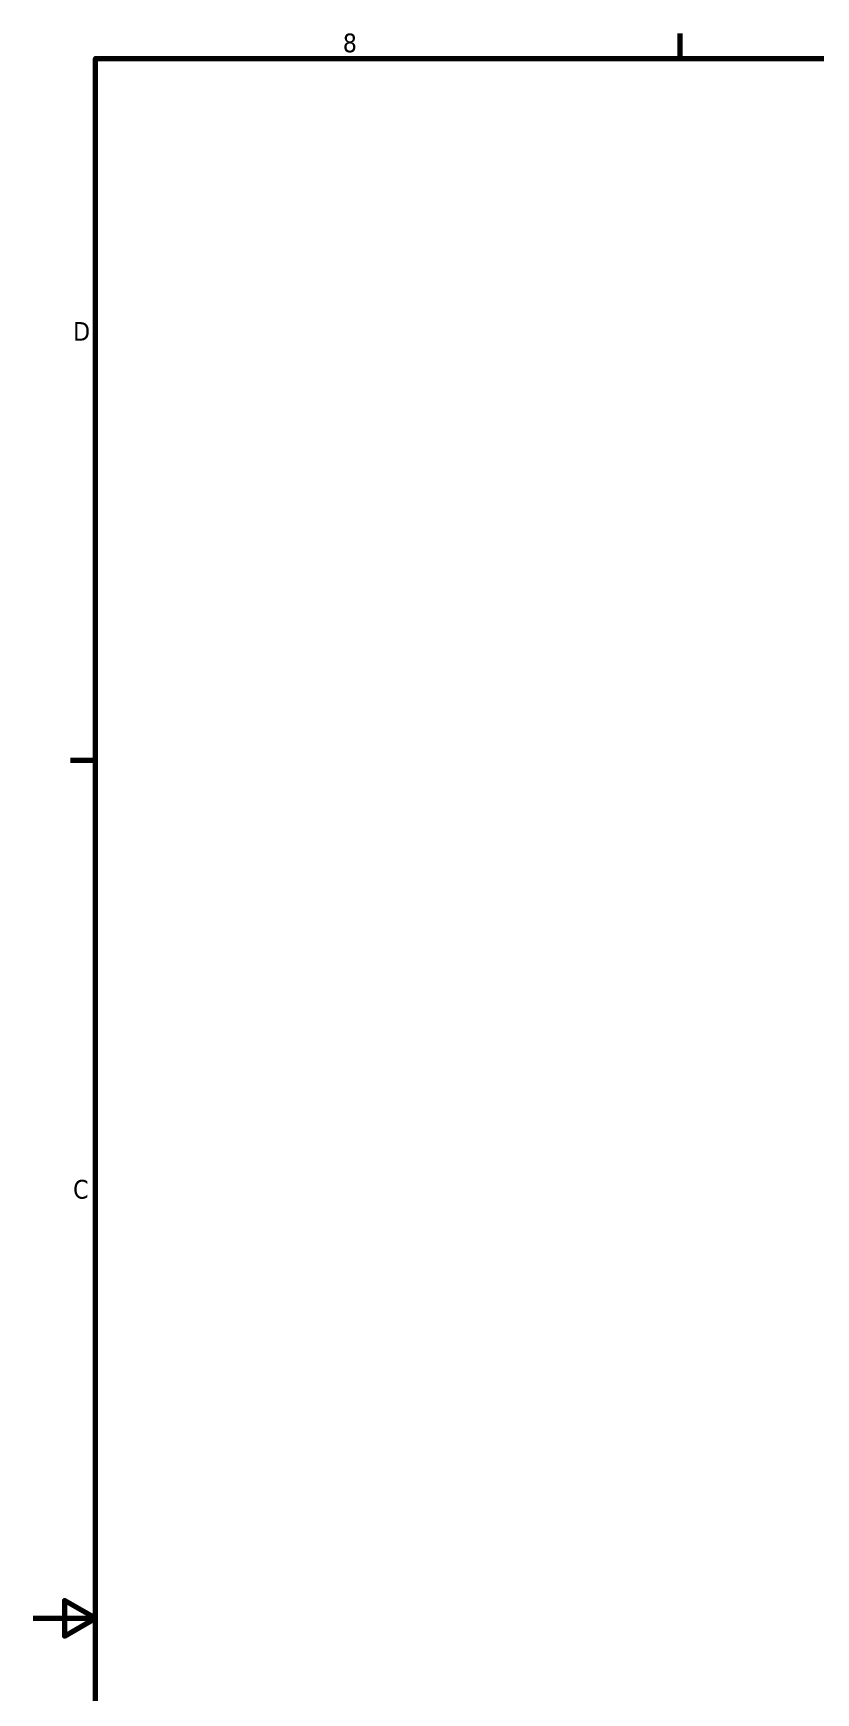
# Model space of a CAD drawing. Header units: inches. Extents: x 0.1 to 17, y 0.3 to 10.7.
# Drawn here: x 0.05 to 2.56, y 5.26 to 10.58 of the extents above; entities that cross this region are included whole.
import ezdxf

# ---------------------------------------------------------------- set-up
doc = ezdxf.new("R2010")
doc.units = ezdxf.units.IN
doc.header["$LTSCALE"] = 0.5
doc.header["$MEASUREMENT"] = 0
doc.layers.add('Border (ANSI)', color=7, linetype='Continuous', lineweight=70)
doc.styles.add('Note Text (ANSI)', font='tahoma.ttf')

# ---------------------------------------------------------------- blocks, each defined once
blk = doc.blocks.new('Borders Default Border')
at = {"layer": 'Border (ANSI)'}
for p, q in [((4.25, 21), (4.25, 21.16)), ((0.5, 16.5), (0.34, 16.5))]:
    blk.add_line(p, q, dxfattribs=at)
at = {"layer": 'Border (ANSI)', "flags": 128}
for points in [[(0.5, 1), (0.5, 21), (33.5, 21), (33.5, 1), (0.5, 1)], [(0.1, 11), (0.5, 11), (0.3, 11.115), (0.3, 10.885), (0.5, 11)]]:
    blk.add_lwpolyline(points, dxfattribs=at)
at = {"layer": 'Border (ANSI)', "char_height": 0.12, "attachment_point": 7, "style": 'Note Text (ANSI)'}
for s, insert in [('8', (2.086, 21.037)), ('D', (0.356, 19.19)), ('C', (0.356, 13.688))]:
    blk.add_mtext(s, dxfattribs=dict(at, insert=insert))

msp = doc.modelspace()

# ---------------------------------------------------------------- block references
at = {"xscale": 0.5, "yscale": 0.5, "zscale": 0.5}
msp.add_blockref('Borders Default Border', (0, 0), dxfattribs=at)

doc.saveas('drawing.dxf')
